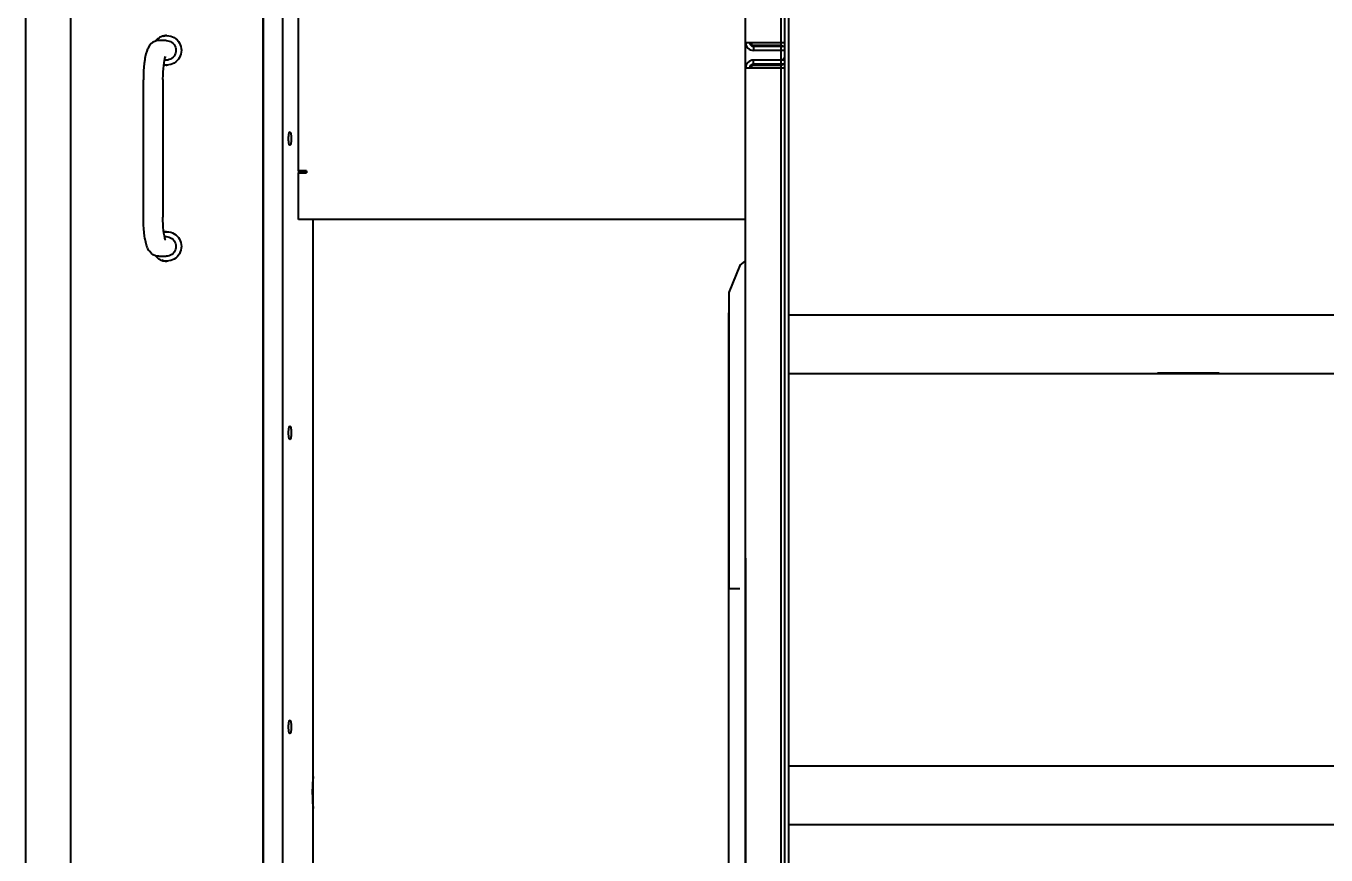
# Model space of a CAD drawing. Header units: millimetres. Extents: x -4653 to 8979, y -13943 to 4840.
# Drawn here: x 20 to 683, y -8441 to -8018 of the extents above; entities that cross this region are included whole.
import ezdxf

# ---------------------------------------------------------------- set-up
doc = ezdxf.new("R2010")
doc.units = ezdxf.units.MM
doc.layers.add('AM_5', color=3, linetype='Continuous', lineweight=25)
doc.styles.add('MM', font='romans.shx', dxfattribs={"width": 0.8})
doc.dimstyles.new('AM_ISO$0', dxfattribs={"dimtxt": 3.5, "dimasz": 3, "dimexe": 1, "dimexo": 1, "dimgap": 1.5, "dimtad": 1, "dimdsep": 46, "dimtxsty": 'MM', "dimcen": 0, "dimclrd": 3, "dimclre": 3, "dimclrt": 51, "dimadec": 0, "dimazin": 2, "dimtp": 0.1, "dimtm": 0.1, "dimtfac": 0.71, "dimtmove": 0, "dimatfit": 3, "dimfxl": 1, "dimlwd": -1, "dimlwe": -1, "dimarcsym": 0})

# ---------------------------------------------------------------- blocks, each defined once
blk = doc.blocks.new('*D1041')
at = {"layer": 'AM_5', "color": 3, "transparency": 16777216}
for p, q in [((19.65, -10482.24), (19.65, -10882.24)), ((2662.65, -10482.24), (2662.65, -10882.24)), ((2512.65, -10832.24), (169.65, -10832.24))]:
    blk.add_line(p, q, dxfattribs=at)
for points in [[(169.65, -10807.24), (169.65, -10857.24), (19.65, -10832.24)], [(2512.65, -10807.24), (2512.65, -10857.24), (2662.65, -10832.24)]]:
    blk.add_solid(points, dxfattribs=at)
at = {"layer": 'Defpoints', "color": 0, "transparency": 16777216}
for p in [(2662.65, -8249.16), (19.65, -8407.39), (19.65, -10832.24)]:
    blk.add_point(p, dxfattribs=at)
at = {"layer": 'AM_5', "color": 51, "lineweight": 25, "transparency": 16777216, "insert": (1341.15, -10669.74), "char_height": 175, "attachment_point": 5, "style": 'MM'}
blk.add_mtext('2643', dxfattribs=at)

msp = doc.modelspace()

# ---------------------------------------------------------------- linework, layer by layer
at = {"color": 0, "linetype": 'Continuous'}
for p, q in [((406.65, -8818.61), (406.65, -7272.61)), ((408.65, -8818.61), (408.65, -7272.61)), ((386.65, -9306.61), (386.65, -7299.61)), ((404.65, -7388.59), (404.65, -9320.61)), ((158.66, -8092.11), (158.66, -7796.11)), ((19.65, -8505.97), (19.65, -7877.61)), ((42.44, -8670.61), (42.44, -7930.61)), ((140.62, -8629.11), (140.62, -7972.11)), ((140.62, -7972.11), (140.62, -8629.11)), ((150.44, -7972.11), (150.44, -8474.44)), ((82.62, -8028.13), (81.77, -8029.59)), ((83.56, -8027.11), (82.62, -8028.13)), ((84.19, -8026.62), (83.56, -8027.11)), ((84.58, -8026.37), (84.19, -8026.62)), ((85.66, -8025.92), (84.58, -8026.37)), ((86.78, -8025.66), (85.66, -8025.92)), ((85.75, -8025.73), (85.66, -8025.92)), ((86.58, -8024.89), (85.86, -8025.6)), ((86.7, -8024.79), (86.58, -8024.89)), ((86.85, -8024.67), (86.7, -8024.79)), ((87.35, -8025.61), (86.78, -8025.66)), ((87.52, -8024.21), (86.85, -8024.67)), ((91.15, -8025.61), (87.35, -8025.61)), ((87.74, -8024.07), (87.52, -8024.21)), ((88, -8023.94), (87.74, -8024.07)), ((88.55, -8023.68), (88, -8023.94)), ((88.88, -8023.55), (88.55, -8023.68)), ((89.28, -8023.42), (88.88, -8023.55)), ((89.64, -8023.32), (89.28, -8023.42)), ((89.49, -8023.36), (89.97, -8023.25)), ((90.09, -8023.19), (89.64, -8023.32)), ((89.97, -8023.25), (90.46, -8023.17)), ((90.72, -8023.11), (90.09, -8023.19)), ((90.46, -8023.17), (91.34, -8023.11)), ((91.34, -8023.11), (90.72, -8023.11)), ((91.15, -8025.61), (91.92, -8025.68)), ((91.34, -8023.11), (91.53, -8023.11)), ((91.34, -8023.11), (91.97, -8023.14)), ((91.53, -8023.11), (92.5, -8023.19)), ((91.92, -8025.68), (92.68, -8025.86)), ((92.5, -8023.19), (93.45, -8023.37)), ((92.68, -8025.86), (93.39, -8026.16)), ((93.39, -8026.16), (94.05, -8026.58)), ((93.45, -8023.37), (94.37, -8023.69)), ((94.05, -8026.58), (94.63, -8027.09)), ((94.37, -8023.69), (95.23, -8024.13)), ((94.63, -8027.09), (95.13, -8027.68)), ((95.13, -8027.68), (95.53, -8028.35)), ((95.23, -8024.13), (96.03, -8024.68)), ((95.53, -8028.35), (95.82, -8029.06)), ((96.03, -8024.68), (96.76, -8025.33)), ((96.76, -8025.33), (97.39, -8026.07)), ((97.39, -8026.07), (97.92, -8026.88)), ((97.92, -8026.88), (98.34, -8027.75)), ((98.34, -8027.75), (98.64, -8028.68)), ((386.65, -8026.61), (390.65, -8026.61)), ((389.22, -8026.61), (389.22, -8027.99)), ((389.22, -8027.99), (389.22, -8026.61)), ((389.73, -8028.11), (389.37, -8028.11)), ((389.73, -8028.11), (389.73, -8026.61)), ((405.19, -8028.11), (389.73, -8028.11)), ((390.65, -8026.61), (406.65, -8026.61)), ((404.67, -8028.11), (405.84, -8028.61)), ((405.19, -8028.11), (406.35, -8028.61)), ((80.3, -8034.85), (80.19, -8035.51)), ((80.47, -8033.88), (80.3, -8034.85)), ((80.83, -8032.36), (80.47, -8033.88)), ((81.24, -8030.95), (80.83, -8032.36)), ((81.66, -8029.83), (81.24, -8030.95)), ((81.77, -8029.59), (81.66, -8029.83)), ((90.26, -8035.79), (90.48, -8034.82)), ((90.66, -8034.02), (90.47, -8034.32)), ((90.48, -8034.82), (90.64, -8034.33)), ((90.64, -8034.33), (90.69, -8034.14)), ((90.79, -8033.82), (90.66, -8034.02)), ((90.69, -8034.14), (90.79, -8033.82)), ((93.41, -8035.05), (92.7, -8035.36)), ((94.07, -8034.63), (93.41, -8035.05)), ((94.65, -8034.12), (94.07, -8034.63)), ((95.15, -8033.52), (94.65, -8034.12)), ((95.55, -8032.85), (95.15, -8033.52)), ((95.82, -8032.13), (95.55, -8032.85)), ((95.82, -8029.06), (96, -8029.82)), ((96, -8031.37), (95.82, -8032.13)), ((96, -8029.82), (96.05, -8030.59)), ((96.05, -8030.59), (96, -8031.37)), ((97.41, -8035.13), (96.78, -8035.87)), ((97.93, -8034.32), (97.41, -8035.13)), ((98.35, -8033.44), (97.93, -8034.32)), ((98.65, -8032.52), (98.35, -8033.44)), ((98.64, -8028.68), (98.83, -8029.63)), ((98.84, -8031.57), (98.65, -8032.52)), ((98.83, -8029.63), (98.89, -8030.6)), ((98.89, -8030.6), (98.84, -8031.57)), ((390.65, -8028.61), (390.65, -8030.61)), ((406.65, -8028.61), (390.65, -8028.61)), ((406.65, -8030.61), (390.65, -8030.61)), ((79.65, -8041.07), (79.57, -8043.07)), ((79.79, -8039.12), (79.65, -8041.07)), ((79.97, -8037.27), (79.79, -8039.12)), ((80.19, -8035.51), (79.97, -8037.27)), ((89.52, -8043.37), (89.6, -8041.63)), ((89.6, -8041.63), (89.71, -8039.96)), ((89.71, -8039.96), (89.86, -8038.41)), ((89.86, -8038.41), (90.05, -8037.01)), ((90.1, -8038.01), (89.92, -8037.97)), ((89.92, -8037.97), (90.1, -8038.01)), ((90.05, -8037.01), (90.26, -8035.79)), ((90.1, -8038.01), (90.71, -8038.08)), ((90.97, -8038.1), (90.1, -8038.01)), ((91.15, -8035.61), (90.3, -8035.61)), ((90.71, -8038.08), (91.34, -8038.11)), ((91.34, -8038.11), (90.97, -8038.1)), ((91.94, -8035.54), (91.15, -8035.61)), ((91.97, -8038.09), (91.34, -8038.11)), ((91.34, -8038.11), (91.53, -8038.11)), ((92.53, -8038.03), (91.53, -8038.11)), ((92.7, -8035.36), (91.94, -8035.54)), ((93.48, -8037.85), (92.53, -8038.03)), ((94.4, -8037.52), (93.48, -8037.85)), ((95.26, -8037.08), (94.4, -8037.52)), ((96.06, -8036.53), (95.26, -8037.08)), ((96.78, -8035.87), (96.06, -8036.53)), ((386.65, -8039.61), (390.65, -8039.61)), ((389.22, -8039.61), (389.22, -8038.24)), ((389.37, -8038.11), (389.73, -8038.11)), ((389.73, -8039.61), (389.73, -8038.11)), ((389.73, -8038.11), (405.19, -8038.11)), ((406.65, -8035.61), (390.65, -8035.61)), ((390.65, -8037.61), (390.65, -8035.61)), ((406.65, -8037.61), (390.65, -8037.61)), ((390.65, -8039.61), (406.65, -8039.61)), ((405.84, -8037.61), (404.67, -8038.11)), ((406.35, -8037.61), (405.19, -8038.11)), ((79.53, -8045.25), (79.51, -8045.61)), ((79.51, -8115.61), (79.51, -8045.61)), ((79.57, -8043.07), (79.53, -8045.1)), ((79.53, -8045.1), (79.53, -8045.25)), ((89.49, -8045.16), (89.52, -8043.37)), ((89.49, -8045.53), (89.49, -8045.16)), ((89.49, -8045.53), (89.51, -8115.61)), ((153.58, -8075), (153.59, -8074.87)), ((153.59, -8074.74), (153.6, -8074.61)), ((153.59, -8074.87), (153.59, -8074.74)), ((153.6, -8074.61), (153.61, -8074.48)), ((153.61, -8074.48), (153.62, -8074.36)), ((153.62, -8074.23), (153.64, -8074.1)), ((153.62, -8074.36), (153.62, -8074.23)), ((153.64, -8074.1), (153.65, -8073.97)), ((153.65, -8073.97), (153.66, -8073.84)), ((153.66, -8073.84), (153.68, -8073.71)), ((153.68, -8073.71), (153.69, -8073.59)), ((153.69, -8073.59), (153.71, -8073.46)), ((153.71, -8073.46), (153.73, -8073.33)), ((153.73, -8073.33), (153.75, -8073.2)), ((153.75, -8073.2), (153.78, -8073.08)), ((153.78, -8073.08), (153.8, -8072.95)), ((153.8, -8072.95), (153.83, -8072.82)), ((153.83, -8072.82), (153.87, -8072.7)), ((153.87, -8072.7), (153.91, -8072.57)), ((153.91, -8072.57), (153.95, -8072.46)), ((153.95, -8072.46), (154, -8072.34)), ((154, -8072.34), (154.07, -8072.23)), ((154.07, -8072.23), (154.16, -8072.12)), ((154.16, -8072.12), (154.27, -8072.14)), ((154.27, -8072.14), (154.37, -8072.25)), ((154.37, -8072.25), (154.45, -8072.35)), ((154.45, -8072.35), (154.51, -8072.46)), ((154.51, -8072.46), (154.56, -8072.57)), ((154.56, -8072.57), (154.6, -8072.69)), ((154.6, -8072.69), (154.64, -8072.82)), ((154.64, -8072.82), (154.67, -8072.95)), ((154.67, -8072.95), (154.69, -8073.08)), ((154.69, -8073.08), (154.72, -8073.2)), ((154.72, -8073.2), (154.74, -8073.33)), ((154.74, -8073.33), (154.76, -8073.46)), ((154.76, -8073.46), (154.78, -8073.58)), ((154.78, -8073.58), (154.79, -8073.71)), ((154.79, -8073.71), (154.81, -8073.84)), ((154.81, -8073.84), (154.82, -8073.97)), ((154.82, -8073.97), (154.83, -8074.1)), ((154.83, -8074.1), (154.85, -8074.23)), ((154.85, -8074.23), (154.85, -8074.35)), ((154.85, -8074.35), (154.86, -8074.48)), ((154.86, -8074.48), (154.87, -8074.61)), ((154.87, -8074.61), (154.88, -8074.74)), ((154.88, -8074.74), (154.88, -8074.87)), ((154.88, -8074.87), (154.89, -8075)), ((153.57, -8075.26), (153.58, -8075.13)), ((153.57, -8075.39), (153.57, -8075.26)), ((153.57, -8075.51), (153.57, -8075.39)), ((153.57, -8075.64), (153.57, -8075.51)), ((153.57, -8075.77), (153.57, -8075.64)), ((153.57, -8075.9), (153.57, -8075.77)), ((153.58, -8076.03), (153.57, -8075.9)), ((153.58, -8075.13), (153.58, -8075)), ((153.58, -8076.16), (153.58, -8076.03)), ((153.58, -8076.29), (153.58, -8076.16)), ((153.59, -8076.42), (153.58, -8076.29)), ((153.59, -8076.55), (153.59, -8076.42)), ((153.6, -8076.67), (153.59, -8076.55)), ((153.61, -8076.8), (153.6, -8076.67)), ((153.62, -8076.93), (153.61, -8076.8)), ((153.63, -8077.06), (153.62, -8076.93)), ((153.64, -8077.19), (153.63, -8077.06)), ((153.65, -8077.32), (153.64, -8077.19)), ((153.67, -8077.45), (153.65, -8077.32)), ((153.68, -8077.57), (153.67, -8077.45)), ((153.7, -8077.7), (153.68, -8077.57)), ((153.72, -8077.83), (153.7, -8077.7)), ((153.74, -8077.96), (153.72, -8077.83)), ((153.77, -8078.08), (153.74, -8077.96)), ((153.79, -8078.21), (153.77, -8078.08)), ((153.82, -8078.34), (153.79, -8078.21)), ((153.84, -8078.46), (153.82, -8078.34)), ((153.88, -8078.59), (153.84, -8078.46)), ((153.92, -8078.71), (153.88, -8078.59)), ((153.98, -8078.83), (153.92, -8078.71)), ((154.05, -8078.93), (153.98, -8078.83)), ((154.14, -8079.03), (154.05, -8078.93)), ((154.24, -8079.11), (154.14, -8079.03)), ((154.33, -8079.03), (154.24, -8079.11)), ((154.42, -8078.93), (154.33, -8079.03)), ((154.49, -8078.82), (154.42, -8078.93)), ((154.55, -8078.71), (154.49, -8078.82)), ((154.59, -8078.58), (154.55, -8078.71)), ((154.63, -8078.46), (154.59, -8078.58)), ((154.65, -8078.33), (154.63, -8078.46)), ((154.68, -8078.21), (154.65, -8078.33)), ((154.7, -8078.08), (154.68, -8078.21)), ((154.73, -8077.95), (154.7, -8078.08)), ((154.75, -8077.83), (154.73, -8077.95)), ((154.77, -8077.7), (154.75, -8077.83)), ((154.79, -8077.57), (154.77, -8077.7)), ((154.8, -8077.44), (154.79, -8077.57)), ((154.82, -8077.32), (154.8, -8077.44)), ((154.83, -8077.19), (154.82, -8077.32)), ((154.84, -8077.06), (154.83, -8077.19)), ((154.85, -8076.93), (154.84, -8077.06)), ((154.86, -8076.8), (154.85, -8076.93)), ((154.87, -8076.67), (154.86, -8076.8)), ((154.88, -8076.54), (154.87, -8076.67)), ((154.89, -8076.29), (154.88, -8076.42)), ((154.88, -8076.42), (154.88, -8076.54)), ((154.89, -8075), (154.89, -8075.13)), ((154.89, -8075.13), (154.9, -8075.26)), ((154.9, -8075.9), (154.89, -8076.03)), ((154.89, -8076.03), (154.89, -8076.16)), ((154.89, -8076.16), (154.89, -8076.29)), ((154.9, -8075.26), (154.9, -8075.38)), ((154.9, -8075.38), (154.9, -8075.51)), ((154.9, -8075.51), (154.9, -8075.64)), ((154.9, -8075.64), (154.9, -8075.77)), ((154.9, -8075.77), (154.9, -8075.9)), ((162.66, -8092.11), (158.66, -8092.11)), ((158.66, -8092.11), (158.66, -8092.63)), ((158.66, -8092.63), (158.66, -8093.15)), ((158.66, -8092.63), (162.66, -8092.63)), ((158.66, -8116.79), (158.66, -8093.15)), ((158.66, -8093.15), (162.66, -8093.15)), ((160.66, -8092.11), (160.66, -8092.63)), ((162.66, -8092.11), (162.66, -8093.15)), ((79.54, -8116.21), (79.51, -8115.61)), ((79.55, -8117.65), (79.54, -8116.21)), ((79.63, -8119.67), (79.55, -8117.65)), ((79.75, -8121.62), (79.63, -8119.67)), ((89.51, -8117.07), (89.51, -8115.61)), ((89.51, -8117.41), (89.51, -8117.07)), ((89.58, -8119.17), (89.51, -8117.41)), ((89.68, -8120.86), (89.58, -8119.17)), ((89.82, -8122.44), (89.68, -8120.86)), ((386.65, -8116.79), (158.66, -8116.79)), ((166.15, -8474.44), (166.15, -8116.79)), ((79.92, -8123.5), (79.75, -8121.62)), ((80.13, -8125.29), (79.92, -8123.5)), ((80.3, -8126.38), (80.13, -8125.29)), ((80.4, -8126.95), (80.3, -8126.38)), ((80.73, -8128.49), (80.4, -8126.95)), ((90, -8123.89), (89.82, -8122.44)), ((89.92, -8123.26), (90.1, -8123.22)), ((90.1, -8123.22), (89.92, -8123.26)), ((90.2, -8125.15), (90, -8123.89)), ((90.65, -8123.15), (90.1, -8123.22)), ((90.1, -8123.22), (90.47, -8123.17)), ((90.42, -8126.19), (90.2, -8125.15)), ((90.3, -8125.61), (91.15, -8125.61)), ((90.49, -8126.41), (90.42, -8126.19)), ((90.47, -8123.17), (91.34, -8123.11)), ((90.64, -8126.92), (90.49, -8126.41)), ((90.74, -8127.31), (90.64, -8126.92)), ((90.64, -8127.15), (90.74, -8127.31)), ((90.77, -8123.14), (90.65, -8123.15)), ((91.34, -8123.11), (90.77, -8123.14)), ((91.15, -8125.61), (91.93, -8125.68)), ((91.34, -8123.11), (91.53, -8123.11)), ((91.34, -8123.11), (91.97, -8123.14)), ((91.53, -8123.11), (92.5, -8123.19)), ((91.93, -8125.68), (92.68, -8125.86)), ((92.5, -8123.19), (93.45, -8123.37)), ((92.68, -8125.86), (93.4, -8126.17)), ((93.4, -8126.17), (94.05, -8126.58)), ((93.45, -8123.37), (94.37, -8123.69)), ((94.05, -8126.58), (94.64, -8127.09)), ((94.37, -8123.69), (95.23, -8124.13)), ((94.64, -8127.09), (95.14, -8127.69)), ((95.14, -8127.69), (95.54, -8128.36)), ((95.23, -8124.13), (96.03, -8124.68)), ((96.03, -8124.68), (96.76, -8125.33)), ((96.76, -8125.33), (97.39, -8126.07)), ((97.39, -8126.07), (97.92, -8126.88)), ((97.92, -8126.88), (98.34, -8127.75)), ((98.34, -8127.75), (98.64, -8128.68)), ((81.13, -8129.93), (80.73, -8128.49)), ((81.61, -8131.3), (81.13, -8129.93)), ((82.35, -8132.68), (81.66, -8131.41)), ((82.48, -8132.87), (82.35, -8132.68)), ((82.62, -8133.07), (82.48, -8132.87)), ((83.66, -8134.22), (82.62, -8133.07)), ((84.58, -8134.83), (83.66, -8134.22)), ((94.64, -8134.14), (94.05, -8134.65)), ((95.13, -8133.54), (94.64, -8134.14)), ((95.53, -8132.88), (95.13, -8133.54)), ((95.82, -8132.16), (95.53, -8132.88)), ((95.54, -8128.36), (95.82, -8129.08)), ((95.82, -8129.08), (96, -8129.86)), ((96, -8131.4), (95.82, -8132.16)), ((96, -8129.86), (96.05, -8130.63)), ((96.05, -8130.63), (96, -8131.4)), ((97.93, -8134.32), (97.41, -8135.13)), ((98.35, -8133.44), (97.93, -8134.32)), ((98.65, -8132.52), (98.35, -8133.44)), ((98.64, -8128.68), (98.83, -8129.63)), ((98.84, -8131.57), (98.65, -8132.52)), ((98.83, -8129.63), (98.89, -8130.6)), ((98.89, -8130.6), (98.84, -8131.57)), ((85.66, -8135.32), (84.58, -8134.83)), ((86.43, -8135.51), (85.66, -8135.32)), ((85.66, -8135.32), (86.15, -8135.94)), ((86.15, -8135.94), (86.33, -8136.11)), ((86.33, -8136.11), (87.04, -8136.7)), ((86.78, -8135.58), (86.43, -8135.51)), ((87.1, -8135.58), (86.78, -8135.58)), ((87.04, -8136.7), (87.2, -8136.82)), ((87.35, -8135.61), (87.1, -8135.58)), ((87.2, -8136.82), (87.41, -8136.95)), ((87.35, -8135.61), (91.15, -8135.61)), ((87.41, -8136.95), (88.03, -8137.3)), ((88.03, -8137.3), (88.3, -8137.44)), ((88.3, -8137.44), (88.63, -8137.58)), ((88.63, -8137.58), (89.09, -8137.75)), ((89.73, -8137.93), (88.89, -8137.68)), ((89.09, -8137.75), (89.48, -8137.87)), ((89.48, -8137.87), (89.96, -8137.97)), ((90.53, -8138.06), (89.73, -8137.93)), ((89.96, -8137.97), (90.2, -8138.02)), ((90.2, -8138.02), (90.71, -8138.08)), ((91.34, -8138.11), (90.53, -8138.06)), ((90.71, -8138.08), (91.34, -8138.11)), ((91.93, -8135.54), (91.15, -8135.61)), ((91.97, -8138.09), (91.34, -8138.11)), ((91.34, -8138.11), (91.53, -8138.11)), ((92.53, -8138.03), (91.53, -8138.11)), ((92.68, -8135.37), (91.93, -8135.54)), ((93.48, -8137.85), (92.53, -8138.03)), ((93.4, -8135.06), (92.68, -8135.37)), ((94.05, -8134.65), (93.4, -8135.06)), ((94.4, -8137.52), (93.48, -8137.85)), ((95.26, -8137.08), (94.4, -8137.52)), ((96.06, -8136.53), (95.26, -8137.08)), ((96.78, -8135.87), (96.06, -8136.53)), ((97.41, -8135.13), (96.78, -8135.87)), ((383.72, -8140.34), (378.15, -8154.16)), ((383.72, -8140.34), (386.4, -8138.11)), ((386.4, -8138.11), (386.4, -8305.11)), ((378.15, -8154.16), (378.15, -8305.11)), ((386.4, -8148.11), (386.65, -8148.11)), ((378.15, -9192.43), (378.15, -8164.52)), ((912.32, -8165.61), (408.65, -8165.61)), ((1162.32, -8165.61), (658.65, -8165.61)), ((771.14, -8195.61), (408.65, -8195.61)), ((596.65, -8195.11), (628.15, -8195.11)), ((1021.14, -8195.61), (658.65, -8195.61)), ((153.57, -8225.26), (153.58, -8225.13)), ((153.57, -8225.39), (153.57, -8225.26)), ((153.57, -8225.51), (153.57, -8225.39)), ((153.57, -8225.64), (153.57, -8225.51)), ((153.57, -8225.77), (153.57, -8225.64)), ((153.57, -8225.9), (153.57, -8225.77)), ((153.58, -8226.03), (153.57, -8225.9)), ((153.58, -8225), (153.59, -8224.87)), ((153.58, -8225.13), (153.58, -8225)), ((153.58, -8226.16), (153.58, -8226.03)), ((153.58, -8226.29), (153.58, -8226.16)), ((153.59, -8226.42), (153.58, -8226.29)), ((153.59, -8224.74), (153.6, -8224.61)), ((153.59, -8224.87), (153.59, -8224.74)), ((153.59, -8226.55), (153.59, -8226.42)), ((153.6, -8226.67), (153.59, -8226.55)), ((153.6, -8224.61), (153.61, -8224.48)), ((153.61, -8226.8), (153.6, -8226.67)), ((153.61, -8224.48), (153.62, -8224.36)), ((153.62, -8226.93), (153.61, -8226.8)), ((153.62, -8224.23), (153.64, -8224.1)), ((153.62, -8224.36), (153.62, -8224.23)), ((153.63, -8227.06), (153.62, -8226.93)), ((153.64, -8227.19), (153.63, -8227.06)), ((153.64, -8224.1), (153.65, -8223.97)), ((153.65, -8227.32), (153.64, -8227.19)), ((153.65, -8223.97), (153.66, -8223.84)), ((153.67, -8227.45), (153.65, -8227.32)), ((153.66, -8223.84), (153.68, -8223.71)), ((153.68, -8223.71), (153.69, -8223.59)), ((153.69, -8223.59), (153.71, -8223.46)), ((153.71, -8223.46), (153.73, -8223.33)), ((153.73, -8223.33), (153.75, -8223.2)), ((153.75, -8223.2), (153.78, -8223.08)), ((153.78, -8223.08), (153.8, -8222.95)), ((153.8, -8222.95), (153.83, -8222.82)), ((153.83, -8222.82), (153.87, -8222.7)), ((153.87, -8222.7), (153.91, -8222.57)), ((153.91, -8222.57), (153.95, -8222.46)), ((153.95, -8222.46), (154, -8222.34)), ((154, -8222.34), (154.07, -8222.23)), ((154.07, -8222.23), (154.16, -8222.12)), ((154.16, -8222.12), (154.27, -8222.14)), ((154.27, -8222.14), (154.37, -8222.25)), ((154.37, -8222.25), (154.45, -8222.35)), ((154.45, -8222.35), (154.51, -8222.46)), ((154.51, -8222.46), (154.56, -8222.57)), ((154.56, -8222.57), (154.6, -8222.69)), ((154.6, -8222.69), (154.64, -8222.82)), ((154.64, -8222.82), (154.67, -8222.95)), ((154.67, -8222.95), (154.69, -8223.08)), ((154.69, -8223.08), (154.72, -8223.2)), ((154.72, -8223.2), (154.74, -8223.33)), ((154.74, -8223.33), (154.76, -8223.46)), ((154.76, -8223.46), (154.78, -8223.58)), ((154.78, -8223.58), (154.79, -8223.71)), ((154.79, -8223.71), (154.81, -8223.84)), ((154.82, -8227.32), (154.8, -8227.44)), ((154.81, -8223.84), (154.82, -8223.97)), ((154.82, -8223.97), (154.83, -8224.1)), ((154.83, -8227.19), (154.82, -8227.32)), ((154.83, -8224.1), (154.85, -8224.23)), ((154.84, -8227.06), (154.83, -8227.19)), ((154.85, -8226.93), (154.84, -8227.06)), ((154.85, -8224.23), (154.85, -8224.35)), ((154.85, -8224.35), (154.86, -8224.48)), ((154.86, -8226.8), (154.85, -8226.93)), ((154.86, -8224.48), (154.87, -8224.61)), ((154.87, -8226.67), (154.86, -8226.8)), ((154.87, -8224.61), (154.88, -8224.74)), ((154.88, -8226.54), (154.87, -8226.67)), ((154.88, -8224.74), (154.88, -8224.87)), ((154.88, -8224.87), (154.89, -8225)), ((154.89, -8226.29), (154.88, -8226.42)), ((154.88, -8226.42), (154.88, -8226.54)), ((154.89, -8225), (154.89, -8225.13)), ((154.89, -8225.13), (154.9, -8225.26)), ((154.9, -8225.9), (154.89, -8226.03)), ((154.89, -8226.03), (154.89, -8226.16)), ((154.89, -8226.16), (154.89, -8226.29)), ((154.9, -8225.26), (154.9, -8225.38)), ((154.9, -8225.38), (154.9, -8225.51)), ((154.9, -8225.51), (154.9, -8225.64)), ((154.9, -8225.64), (154.9, -8225.77)), ((154.9, -8225.77), (154.9, -8225.9)), ((153.68, -8227.57), (153.67, -8227.45)), ((153.7, -8227.7), (153.68, -8227.57)), ((153.72, -8227.83), (153.7, -8227.7)), ((153.74, -8227.96), (153.72, -8227.83)), ((153.77, -8228.08), (153.74, -8227.96)), ((153.79, -8228.21), (153.77, -8228.08)), ((153.82, -8228.34), (153.79, -8228.21)), ((153.84, -8228.46), (153.82, -8228.34)), ((153.88, -8228.59), (153.84, -8228.46)), ((153.92, -8228.71), (153.88, -8228.59)), ((153.98, -8228.83), (153.92, -8228.71)), ((154.05, -8228.93), (153.98, -8228.83)), ((154.14, -8229.03), (154.05, -8228.93)), ((154.24, -8229.11), (154.14, -8229.03)), ((154.33, -8229.03), (154.24, -8229.11)), ((154.42, -8228.93), (154.33, -8229.03)), ((154.49, -8228.82), (154.42, -8228.93)), ((154.55, -8228.71), (154.49, -8228.82)), ((154.59, -8228.58), (154.55, -8228.71)), ((154.63, -8228.46), (154.59, -8228.58)), ((154.65, -8228.33), (154.63, -8228.46)), ((154.68, -8228.21), (154.65, -8228.33)), ((154.7, -8228.08), (154.68, -8228.21)), ((154.73, -8227.95), (154.7, -8228.08)), ((154.75, -8227.83), (154.73, -8227.95)), ((154.77, -8227.7), (154.75, -8227.83)), ((154.79, -8227.57), (154.77, -8227.7)), ((154.8, -8227.44), (154.79, -8227.57)), ((386.65, -8289.61), (386.65, -9306.61)), ((378.15, -8305.11), (383.72, -8305.11)), ((378.15, -8791.11), (378.15, -8305.11)), ((386.4, -8305.11), (386.4, -8791.11)), ((153.73, -8373.33), (153.75, -8373.2)), ((153.75, -8373.2), (153.78, -8373.08)), ((153.78, -8373.08), (153.8, -8372.95)), ((153.8, -8372.95), (153.83, -8372.82)), ((153.83, -8372.82), (153.87, -8372.7)), ((153.87, -8372.7), (153.91, -8372.57)), ((153.91, -8372.57), (153.95, -8372.46)), ((153.95, -8372.46), (154, -8372.34)), ((154, -8372.34), (154.07, -8372.23)), ((154.07, -8372.23), (154.16, -8372.12)), ((154.16, -8372.12), (154.27, -8372.14)), ((154.27, -8372.14), (154.37, -8372.25)), ((154.37, -8372.25), (154.45, -8372.35)), ((154.45, -8372.35), (154.51, -8372.46)), ((154.51, -8372.46), (154.56, -8372.57)), ((154.56, -8372.57), (154.6, -8372.69)), ((154.6, -8372.69), (154.64, -8372.82)), ((154.64, -8372.82), (154.67, -8372.95)), ((154.67, -8372.95), (154.69, -8373.08)), ((154.69, -8373.08), (154.72, -8373.2)), ((154.72, -8373.2), (154.74, -8373.33)), ((153.57, -8375.26), (153.58, -8375.13)), ((153.57, -8375.39), (153.57, -8375.26)), ((153.57, -8375.51), (153.57, -8375.39)), ((153.57, -8375.64), (153.57, -8375.51)), ((153.57, -8375.77), (153.57, -8375.64)), ((153.57, -8375.9), (153.57, -8375.77)), ((153.58, -8376.03), (153.57, -8375.9)), ((153.58, -8375), (153.59, -8374.87)), ((153.58, -8375.13), (153.58, -8375)), ((153.58, -8376.16), (153.58, -8376.03)), ((153.58, -8376.29), (153.58, -8376.16)), ((153.59, -8376.42), (153.58, -8376.29)), ((153.59, -8374.74), (153.6, -8374.61)), ((153.59, -8374.87), (153.59, -8374.74)), ((153.59, -8376.55), (153.59, -8376.42)), ((153.6, -8376.67), (153.59, -8376.55)), ((153.6, -8374.61), (153.61, -8374.48)), ((153.61, -8376.8), (153.6, -8376.67)), ((153.61, -8374.48), (153.62, -8374.36)), ((153.62, -8376.93), (153.61, -8376.8)), ((153.62, -8374.23), (153.64, -8374.1)), ((153.62, -8374.36), (153.62, -8374.23)), ((153.63, -8377.06), (153.62, -8376.93)), ((153.64, -8377.19), (153.63, -8377.06)), ((153.64, -8374.1), (153.65, -8373.97)), ((153.65, -8377.32), (153.64, -8377.19)), ((153.65, -8373.97), (153.66, -8373.84)), ((153.67, -8377.45), (153.65, -8377.32)), ((153.66, -8373.84), (153.68, -8373.71)), ((153.68, -8377.57), (153.67, -8377.45)), ((153.68, -8373.71), (153.69, -8373.59)), ((153.7, -8377.7), (153.68, -8377.57)), ((153.69, -8373.59), (153.71, -8373.46)), ((153.72, -8377.83), (153.7, -8377.7)), ((153.71, -8373.46), (153.73, -8373.33)), ((153.74, -8377.96), (153.72, -8377.83)), ((153.77, -8378.08), (153.74, -8377.96)), ((153.79, -8378.21), (153.77, -8378.08)), ((153.82, -8378.34), (153.79, -8378.21)), ((153.84, -8378.46), (153.82, -8378.34)), ((153.88, -8378.59), (153.84, -8378.46)), ((153.92, -8378.71), (153.88, -8378.59)), ((153.98, -8378.83), (153.92, -8378.71)), ((154.05, -8378.93), (153.98, -8378.83)), ((154.14, -8379.03), (154.05, -8378.93)), ((154.24, -8379.11), (154.14, -8379.03)), ((154.33, -8379.03), (154.24, -8379.11)), ((154.42, -8378.93), (154.33, -8379.03)), ((154.49, -8378.82), (154.42, -8378.93)), ((154.55, -8378.71), (154.49, -8378.82)), ((154.59, -8378.58), (154.55, -8378.71)), ((154.63, -8378.46), (154.59, -8378.58)), ((154.65, -8378.33), (154.63, -8378.46)), ((154.68, -8378.21), (154.65, -8378.33)), ((154.7, -8378.08), (154.68, -8378.21)), ((154.73, -8377.95), (154.7, -8378.08)), ((154.75, -8377.83), (154.73, -8377.95)), ((154.74, -8373.33), (154.76, -8373.46)), ((154.77, -8377.7), (154.75, -8377.83)), ((154.76, -8373.46), (154.78, -8373.58)), ((154.79, -8377.57), (154.77, -8377.7)), ((154.78, -8373.58), (154.79, -8373.71)), ((154.79, -8373.71), (154.81, -8373.84)), ((154.8, -8377.44), (154.79, -8377.57)), ((154.82, -8377.32), (154.8, -8377.44)), ((154.81, -8373.84), (154.82, -8373.97)), ((154.82, -8373.97), (154.83, -8374.1)), ((154.83, -8377.19), (154.82, -8377.32)), ((154.83, -8374.1), (154.85, -8374.23)), ((154.84, -8377.06), (154.83, -8377.19)), ((154.85, -8376.93), (154.84, -8377.06)), ((154.85, -8374.23), (154.85, -8374.35)), ((154.85, -8374.35), (154.86, -8374.48)), ((154.86, -8376.8), (154.85, -8376.93)), ((154.86, -8374.48), (154.87, -8374.61)), ((154.87, -8376.67), (154.86, -8376.8)), ((154.87, -8374.61), (154.88, -8374.74)), ((154.88, -8376.54), (154.87, -8376.67)), ((154.88, -8374.74), (154.88, -8374.87)), ((154.88, -8374.87), (154.89, -8375)), ((154.89, -8376.29), (154.88, -8376.42)), ((154.88, -8376.42), (154.88, -8376.54)), ((154.89, -8375), (154.89, -8375.13)), ((154.89, -8375.13), (154.9, -8375.26)), ((154.9, -8375.9), (154.89, -8376.03)), ((154.89, -8376.03), (154.89, -8376.16)), ((154.89, -8376.16), (154.89, -8376.29)), ((154.9, -8375.26), (154.9, -8375.38)), ((154.9, -8375.38), (154.9, -8375.51)), ((154.9, -8375.51), (154.9, -8375.64)), ((154.9, -8375.64), (154.9, -8375.77)), ((154.9, -8375.77), (154.9, -8375.9)), ((771.14, -8395.61), (408.65, -8395.61)), ((1021.14, -8395.61), (658.65, -8395.61)), ((165.82, -8409.04), (165.89, -8405.47)), ((165.89, -8405.22), (166.06, -8401.95)), ((165.89, -8405.47), (165.89, -8405.22)), ((166.15, -8400.94), (166.06, -8401.95)), ((165.85, -8411.46), (165.82, -8409.04)), ((165.93, -8413.87), (165.85, -8411.46)), ((166.06, -8416.28), (165.93, -8413.87)), ((166.06, -8416.28), (166.15, -8417.29)), ((851.65, -8425.61), (408.65, -8425.61)), ((1101.65, -8425.61), (658.65, -8425.61))]:
    msp.add_line(p, q, dxfattribs=at)
for centre, radius, start, end in [((390.65, -8026.61), 4, 180, 270), ((390.65, -8026.61), 2, 180, 270), ((404.65, -8033.61), 2, 270, 0), ((404.65, -8033.61), 2, 292.49824, 314.99625), ((404.65, -8033.61), 2, 292.49824, 314.99625), ((390.65, -8039.61), 4, 90, 180), ((390.65, -8039.61), 2, 90, 180)]:
    msp.add_arc(centre, radius, start, end, dxfattribs=at)

# ---------------------------------------------------------------- dimensions: what is measured, and where the dimension line sits
at = {"layer": 'AM_5', "lineweight": 25}
dim = msp.add_linear_dim(base=(19.65, -10832.24), p1=(2662.65, -8249.16), p2=(19.65, -8407.39), dimstyle='AM_ISO$0', override={"dimscale": 50, "dimdec": 0, "dimtix": 1, "dimfxl": 7, "dimfxlon": 1}, dxfattribs=at)
dim.commit()
dim.dimension.update_dxf_attribs({"geometry": '*D1041', "text_midpoint": (1341.15, -10832.24), "dimtype": 160})

doc.saveas('drawing.dxf')
